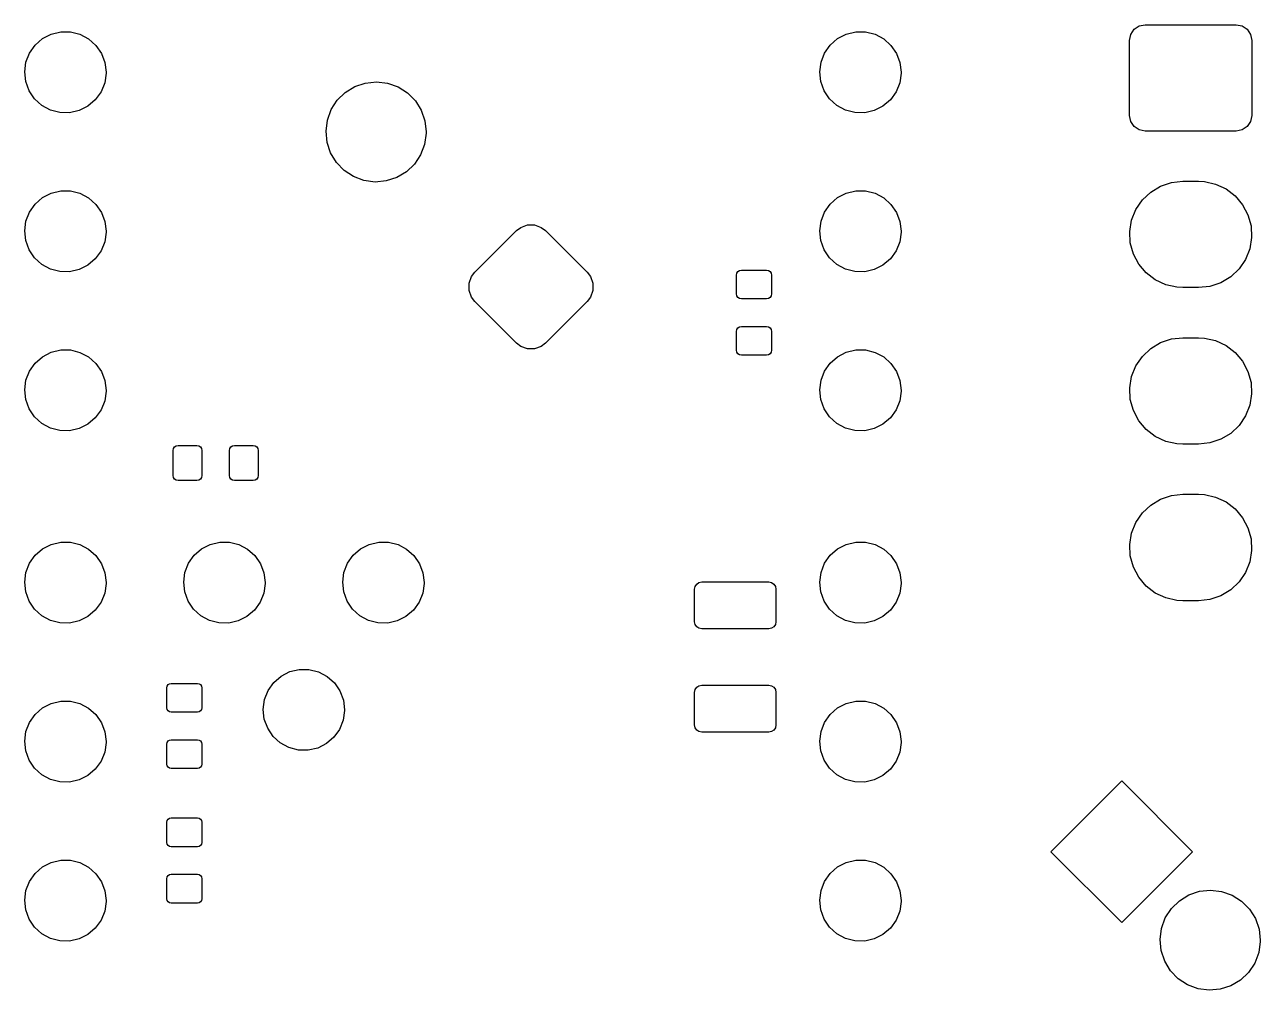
# Model space of a CAD drawing. Extents: x 100.2 to 143.8, y -109.8 to -50.2.
# Drawn here: x 122.9 to 142.64, y -78.92 to -63.5 of the extents above; entities that cross this region are included whole.
import ezdxf

# ---------------------------------------------------------------- set-up
doc = ezdxf.new("R2010")
doc.units = 0
doc.layers.add('BLACK', color=7, linetype='CONTINUOUS')

msp = doc.modelspace()

# ---------------------------------------------------------------- linework, layer by layer
at = {"layer": 'BLACK', "linetype": 'CONTINUOUS'}
for p, q in [((140.623, -63.5732), (140.704, -63.519)), ((140.704, -63.519), (140.8, -63.5)), ((140.8, -63.5), (142.25, -63.5)), ((142.25, -63.5), (142.346, -63.519)), ((142.346, -63.519), (142.427, -63.5732)), ((123.067, -63.8251), (123.185, -63.7224)), ((123.185, -63.7224), (123.323, -63.6508)), ((123.323, -63.6508), (123.475, -63.6143)), ((123.475, -63.6143), (123.631, -63.6151)), ((123.631, -63.6151), (123.783, -63.6532)), ((123.783, -63.6532), (123.921, -63.7263)), ((123.921, -63.7263), (124.038, -63.8301)), ((135.767, -63.8251), (135.885, -63.7224)), ((135.885, -63.7224), (136.023, -63.6508)), ((136.023, -63.6508), (136.175, -63.6143)), ((136.175, -63.6143), (136.331, -63.6151)), ((136.331, -63.6151), (136.483, -63.6532)), ((136.483, -63.6532), (136.621, -63.7263)), ((136.621, -63.7263), (136.738, -63.8301)), ((140.55, -63.75), (140.569, -63.6543)), ((140.55, -64.95), (140.55, -63.75)), ((140.569, -63.6543), (140.623, -63.5732)), ((142.427, -63.5732), (142.481, -63.6543)), ((142.481, -63.6543), (142.5, -63.75)), ((142.5, -63.75), (142.5, -64.95)), ((122.977, -63.9528), (123.067, -63.8251)), ((124.038, -63.8301), (124.126, -63.9589)), ((135.677, -63.9528), (135.767, -63.8251)), ((136.738, -63.8301), (136.826, -63.9589)), ((122.9, -64.2532), (122.92, -64.0984)), ((122.92, -64.0984), (122.977, -63.9528)), ((124.126, -63.9589), (124.181, -64.105)), ((124.181, -64.105), (124.2, -64.26)), ((135.6, -64.2532), (135.62, -64.0984)), ((135.62, -64.0984), (135.677, -63.9528)), ((136.826, -63.9589), (136.881, -64.105)), ((136.881, -64.105), (136.9, -64.26)), ((122.917, -64.4084), (122.9, -64.2532)), ((124.2, -64.2736), (124.178, -64.4282)), ((124.2, -64.26), (124.2, -64.2736)), ((135.617, -64.4084), (135.6, -64.2532)), ((136.9, -64.2736), (136.878, -64.4282)), ((136.9, -64.26), (136.9, -64.2736)), ((122.971, -64.5551), (122.917, -64.4084)), ((124.178, -64.4282), (124.12, -64.5731)), ((128.02, -64.5822), (128.172, -64.4887)), ((128.172, -64.4887), (128.341, -64.4312)), ((128.341, -64.4312), (128.518, -64.4126)), ((128.518, -64.4126), (128.695, -64.4337)), ((128.695, -64.4337), (128.863, -64.4935)), ((128.863, -64.4935), (129.014, -64.5891)), ((135.671, -64.5551), (135.617, -64.4084)), ((136.878, -64.4282), (136.82, -64.5731)), ((123.058, -64.6847), (122.971, -64.5551)), ((123.173, -64.7898), (123.058, -64.6847)), ((124.028, -64.7), (123.91, -64.8014)), ((124.12, -64.5731), (124.028, -64.7)), ((127.796, -64.8569), (127.893, -64.7069)), ((127.893, -64.7069), (128.02, -64.5822)), ((129.014, -64.5891), (129.14, -64.7156)), ((129.14, -64.7156), (129.234, -64.8669)), ((135.758, -64.6847), (135.671, -64.5551)), ((135.873, -64.7898), (135.758, -64.6847)), ((136.728, -64.7), (136.61, -64.8014)), ((136.82, -64.5731), (136.728, -64.7)), ((123.311, -64.8644), (123.173, -64.7898)), ((123.462, -64.904), (123.311, -64.8644)), ((123.618, -64.9064), (123.462, -64.904)), ((123.77, -64.8716), (123.618, -64.9064)), ((123.91, -64.8014), (123.77, -64.8716)), ((127.735, -65.0244), (127.796, -64.8569)), ((129.234, -64.8669), (129.293, -65.0353)), ((136.011, -64.8644), (135.873, -64.7898)), ((136.162, -64.904), (136.011, -64.8644)), ((136.318, -64.9064), (136.162, -64.904)), ((136.47, -64.8716), (136.318, -64.9064)), ((136.61, -64.8014), (136.47, -64.8716)), ((127.713, -65.2014), (127.735, -65.0244)), ((129.293, -65.0353), (129.313, -65.2126)), ((140.569, -65.0457), (140.55, -64.95)), ((140.623, -65.1268), (140.569, -65.0457)), ((140.704, -65.181), (140.623, -65.1268)), ((142.427, -65.1268), (142.346, -65.181)), ((142.481, -65.0457), (142.427, -65.1268)), ((142.5, -64.95), (142.481, -65.0457)), ((127.73, -65.3789), (127.713, -65.2014)), ((129.312, -65.2349), (129.287, -65.4115)), ((129.313, -65.2126), (129.312, -65.2349)), ((140.8, -65.2), (140.704, -65.181)), ((142.25, -65.2), (140.8, -65.2)), ((142.346, -65.181), (142.25, -65.2)), ((127.786, -65.5481), (127.73, -65.3789)), ((129.287, -65.4115), (129.224, -65.5782)), ((127.879, -65.7007), (127.786, -65.5481)), ((128.003, -65.829), (127.879, -65.7007)), ((129.224, -65.5782), (129.125, -65.7268)), ((128.152, -65.9266), (128.003, -65.829)), ((128.996, -65.8498), (128.843, -65.9411)), ((129.125, -65.7268), (128.996, -65.8498)), ((128.319, -65.9888), (128.152, -65.9266)), ((128.496, -66.0124), (128.319, -65.9888)), ((128.673, -65.9962), (128.496, -66.0124)), ((128.843, -65.9411), (128.673, -65.9962)), ((140.886, -66.173), (141.043, -66.0784)), ((141.043, -66.0784), (141.217, -66.0198)), ((141.217, -66.0198), (141.4, -66)), ((141.4, -66), (141.65, -66)), ((141.65, -66), (141.745, -66.0053)), ((141.745, -66.0053), (141.924, -66.0453)), ((141.924, -66.0453), (142.09, -66.1229)), ((123.067, -66.3651), (123.185, -66.2624)), ((123.185, -66.2624), (123.323, -66.1908)), ((123.323, -66.1908), (123.475, -66.1543)), ((123.475, -66.1543), (123.631, -66.1551)), ((123.631, -66.1551), (123.783, -66.1932)), ((123.783, -66.1932), (123.921, -66.2663)), ((123.921, -66.2663), (124.038, -66.3701)), ((135.767, -66.3651), (135.885, -66.2624)), ((135.885, -66.2624), (136.023, -66.1908)), ((136.023, -66.1908), (136.175, -66.1543)), ((136.175, -66.1543), (136.331, -66.1551)), ((136.331, -66.1551), (136.483, -66.1932)), ((136.483, -66.1932), (136.621, -66.2663)), ((136.621, -66.2663), (136.738, -66.3701)), ((140.649, -66.4509), (140.753, -66.2991)), ((140.753, -66.2991), (140.886, -66.173)), ((142.09, -66.1229), (142.236, -66.2345)), ((142.236, -66.2345), (142.355, -66.3747)), ((122.92, -66.6384), (122.977, -66.4928)), ((122.977, -66.4928), (123.067, -66.3651)), ((124.038, -66.3701), (124.126, -66.4989)), ((124.126, -66.4989), (124.181, -66.645)), ((135.62, -66.6384), (135.677, -66.4928)), ((135.677, -66.4928), (135.767, -66.3651)), ((136.738, -66.3701), (136.826, -66.4989)), ((136.826, -66.4989), (136.881, -66.645)), ((140.581, -66.6214), (140.649, -66.4509)), ((142.355, -66.3747), (142.44, -66.5371)), ((122.9, -66.7932), (122.92, -66.6384)), ((124.181, -66.645), (124.2, -66.8)), ((130.823, -66.7367), (130.93, -66.6976)), ((130.93, -66.6976), (131.045, -66.6976)), ((131.045, -66.6976), (131.152, -66.7367)), ((135.6, -66.7932), (135.62, -66.6384)), ((136.881, -66.645), (136.9, -66.8)), ((140.551, -66.8026), (140.581, -66.6214)), ((142.44, -66.5371), (142.489, -66.7141)), ((122.917, -66.9484), (122.9, -66.7932)), ((124.2, -66.8136), (124.178, -66.9682)), ((124.2, -66.8), (124.2, -66.8136)), ((130.089, -67.4544), (130.754, -66.7891)), ((130.754, -66.7891), (130.823, -66.7367)), ((131.152, -66.7367), (131.22, -66.7891)), ((131.22, -66.7891), (131.886, -67.4544)), ((135.617, -66.9484), (135.6, -66.7932)), ((136.9, -66.8136), (136.878, -66.9682)), ((136.9, -66.8), (136.9, -66.8136)), ((140.561, -66.9859), (140.551, -66.8026)), ((142.499, -66.8974), (142.469, -67.0786)), ((142.489, -66.7141), (142.499, -66.8974)), ((122.971, -67.0951), (122.917, -66.9484)), ((123.058, -67.2247), (122.971, -67.0951)), ((124.178, -66.9682), (124.12, -67.1131)), ((135.671, -67.0951), (135.617, -66.9484)), ((135.758, -67.2247), (135.671, -67.0951)), ((136.878, -66.9682), (136.82, -67.1131)), ((140.61, -67.1629), (140.561, -66.9859)), ((142.469, -67.0786), (142.401, -67.2491)), ((123.173, -67.3298), (123.058, -67.2247)), ((124.028, -67.24), (123.91, -67.3414)), ((124.12, -67.1131), (124.028, -67.24)), ((135.873, -67.3298), (135.758, -67.2247)), ((136.728, -67.24), (136.61, -67.3414)), ((136.82, -67.1131), (136.728, -67.24)), ((140.695, -67.3253), (140.61, -67.1629)), ((142.401, -67.2491), (142.297, -67.4009)), ((123.311, -67.4044), (123.173, -67.3298)), ((123.462, -67.444), (123.311, -67.4044)), ((123.618, -67.4464), (123.462, -67.444)), ((123.77, -67.4116), (123.618, -67.4464)), ((123.91, -67.3414), (123.77, -67.4116)), ((130.037, -67.5226), (130.089, -67.4544)), ((131.886, -67.4544), (131.938, -67.5226)), ((134.27, -67.5), (134.276, -67.4694)), ((134.27, -67.8), (134.27, -67.5)), ((134.276, -67.4694), (134.293, -67.4434)), ((134.293, -67.4434), (134.319, -67.4261)), ((134.319, -67.4261), (134.35, -67.42)), ((134.35, -67.42), (134.75, -67.42)), ((134.75, -67.42), (134.781, -67.4261)), ((134.781, -67.4261), (134.807, -67.4434)), ((134.807, -67.4434), (134.824, -67.4694)), ((134.824, -67.4694), (134.83, -67.5)), ((134.83, -67.5), (134.83, -67.8)), ((136.011, -67.4044), (135.873, -67.3298)), ((136.162, -67.444), (136.011, -67.4044)), ((136.318, -67.4464), (136.162, -67.444)), ((136.47, -67.4116), (136.318, -67.4464)), ((136.61, -67.3414), (136.47, -67.4116)), ((140.814, -67.4655), (140.695, -67.3253)), ((140.96, -67.5771), (140.814, -67.4655)), ((142.297, -67.4009), (142.164, -67.5271)), ((129.998, -67.6302), (130.037, -67.5226)), ((129.998, -67.7447), (129.998, -67.6302)), ((131.938, -67.5226), (131.977, -67.6302)), ((131.977, -67.6302), (131.977, -67.7447)), ((141.126, -67.6547), (140.96, -67.5771)), ((141.305, -67.6947), (141.126, -67.6547)), ((141.4, -67.7), (141.305, -67.6947)), ((141.833, -67.6802), (141.65, -67.7)), ((142.007, -67.6216), (141.833, -67.6802)), ((142.164, -67.5271), (142.007, -67.6216)), ((130.037, -67.8522), (129.998, -67.7447)), ((130.089, -67.9205), (130.037, -67.8522)), ((131.938, -67.8522), (131.886, -67.9205)), ((131.977, -67.7447), (131.938, -67.8522)), ((134.276, -67.8306), (134.27, -67.8)), ((134.293, -67.8566), (134.276, -67.8306)), ((134.319, -67.8739), (134.293, -67.8566)), ((134.35, -67.88), (134.319, -67.8739)), ((134.75, -67.88), (134.35, -67.88)), ((134.781, -67.8739), (134.75, -67.88)), ((134.807, -67.8566), (134.781, -67.8739)), ((134.824, -67.8306), (134.807, -67.8566)), ((134.83, -67.8), (134.824, -67.8306)), ((141.65, -67.7), (141.4, -67.7)), ((130.754, -68.5857), (130.089, -67.9205)), ((131.886, -67.9205), (131.22, -68.5857)), ((134.27, -68.4), (134.276, -68.3694)), ((134.27, -68.7), (134.27, -68.4)), ((134.276, -68.3694), (134.293, -68.3434)), ((134.293, -68.3434), (134.319, -68.3261)), ((134.319, -68.3261), (134.35, -68.32)), ((134.35, -68.32), (134.75, -68.32)), ((134.75, -68.32), (134.781, -68.3261)), ((134.781, -68.3261), (134.807, -68.3434)), ((134.807, -68.3434), (134.824, -68.3694)), ((134.824, -68.3694), (134.83, -68.4)), ((134.83, -68.4), (134.83, -68.7)), ((130.823, -68.6381), (130.754, -68.5857)), ((130.93, -68.6773), (130.823, -68.6381)), ((131.045, -68.6773), (130.93, -68.6773)), ((131.152, -68.6381), (131.045, -68.6773)), ((131.22, -68.5857), (131.152, -68.6381)), ((140.753, -68.7991), (140.886, -68.673)), ((140.886, -68.673), (141.043, -68.5784)), ((141.043, -68.5784), (141.217, -68.5198)), ((141.217, -68.5198), (141.4, -68.5)), ((141.4, -68.5), (141.65, -68.5)), ((141.65, -68.5), (141.745, -68.5053)), ((141.745, -68.5053), (141.924, -68.5453)), ((141.924, -68.5453), (142.09, -68.6229)), ((142.09, -68.6229), (142.236, -68.7345)), ((123.067, -68.9051), (123.185, -68.8024)), ((123.185, -68.8024), (123.323, -68.7308)), ((123.323, -68.7308), (123.475, -68.6943)), ((123.475, -68.6943), (123.631, -68.6951)), ((123.631, -68.6951), (123.783, -68.7332)), ((123.783, -68.7332), (123.921, -68.8063)), ((123.921, -68.8063), (124.038, -68.9101)), ((134.276, -68.7306), (134.27, -68.7)), ((134.293, -68.7566), (134.276, -68.7306)), ((134.319, -68.7739), (134.293, -68.7566)), ((134.35, -68.78), (134.319, -68.7739)), ((134.75, -68.78), (134.35, -68.78)), ((134.781, -68.7739), (134.75, -68.78)), ((134.807, -68.7566), (134.781, -68.7739)), ((134.824, -68.7306), (134.807, -68.7566)), ((134.83, -68.7), (134.824, -68.7306)), ((135.767, -68.9051), (135.885, -68.8024)), ((135.885, -68.8024), (136.023, -68.7308)), ((136.023, -68.7308), (136.175, -68.6943)), ((136.175, -68.6943), (136.331, -68.6951)), ((136.331, -68.6951), (136.483, -68.7332)), ((136.483, -68.7332), (136.621, -68.8063)), ((136.621, -68.8063), (136.738, -68.9101)), ((140.649, -68.9509), (140.753, -68.7991)), ((142.236, -68.7345), (142.355, -68.8747)), ((142.355, -68.8747), (142.44, -69.0371)), ((122.92, -69.1784), (122.977, -69.0328)), ((122.977, -69.0328), (123.067, -68.9051)), ((124.038, -68.9101), (124.126, -69.0389)), ((124.126, -69.0389), (124.181, -69.185)), ((135.62, -69.1784), (135.677, -69.0328)), ((135.677, -69.0328), (135.767, -68.9051)), ((136.738, -68.9101), (136.826, -69.0389)), ((136.826, -69.0389), (136.881, -69.185)), ((140.581, -69.1214), (140.649, -68.9509)), ((142.44, -69.0371), (142.489, -69.2141)), ((122.9, -69.3332), (122.92, -69.1784)), ((124.181, -69.185), (124.2, -69.34)), ((135.6, -69.3332), (135.62, -69.1784)), ((136.881, -69.185), (136.9, -69.34)), ((140.551, -69.3026), (140.581, -69.1214)), ((142.489, -69.2141), (142.499, -69.3974)), ((122.917, -69.4884), (122.9, -69.3332)), ((124.2, -69.3536), (124.178, -69.5082)), ((124.2, -69.34), (124.2, -69.3536)), ((135.617, -69.4884), (135.6, -69.3332)), ((136.9, -69.3536), (136.878, -69.5082)), ((136.9, -69.34), (136.9, -69.3536)), ((140.561, -69.4859), (140.551, -69.3026)), ((142.499, -69.3974), (142.469, -69.5786)), ((122.971, -69.6351), (122.917, -69.4884)), ((123.058, -69.7647), (122.971, -69.6351)), ((124.12, -69.6531), (124.028, -69.78)), ((124.178, -69.5082), (124.12, -69.6531)), ((135.671, -69.6351), (135.617, -69.4884)), ((135.758, -69.7647), (135.671, -69.6351)), ((136.82, -69.6531), (136.728, -69.78)), ((136.878, -69.5082), (136.82, -69.6531)), ((140.61, -69.6629), (140.561, -69.4859)), ((140.695, -69.8253), (140.61, -69.6629)), ((142.469, -69.5786), (142.401, -69.7491)), ((123.173, -69.8698), (123.058, -69.7647)), ((124.028, -69.78), (123.91, -69.8814)), ((135.873, -69.8698), (135.758, -69.7647)), ((136.728, -69.78), (136.61, -69.8814)), ((140.814, -69.9655), (140.695, -69.8253)), ((142.401, -69.7491), (142.297, -69.9009)), ((123.311, -69.9444), (123.173, -69.8698)), ((123.462, -69.984), (123.311, -69.9444)), ((123.618, -69.9864), (123.462, -69.984)), ((123.77, -69.9516), (123.618, -69.9864)), ((123.91, -69.8814), (123.77, -69.9516)), ((136.011, -69.9444), (135.873, -69.8698)), ((136.162, -69.984), (136.011, -69.9444)), ((136.318, -69.9864), (136.162, -69.984)), ((136.47, -69.9516), (136.318, -69.9864)), ((136.61, -69.8814), (136.47, -69.9516)), ((140.96, -70.0771), (140.814, -69.9655)), ((142.164, -70.0271), (142.007, -70.1216)), ((142.297, -69.9009), (142.164, -70.0271)), ((125.276, -70.2694), (125.293, -70.2434)), ((125.293, -70.2434), (125.319, -70.2261)), ((125.319, -70.2261), (125.35, -70.22)), ((125.35, -70.22), (125.65, -70.22)), ((125.65, -70.22), (125.681, -70.2261)), ((125.681, -70.2261), (125.707, -70.2434)), ((125.707, -70.2434), (125.724, -70.2694)), ((126.176, -70.2694), (126.193, -70.2434)), ((126.193, -70.2434), (126.219, -70.2261)), ((126.219, -70.2261), (126.25, -70.22)), ((126.25, -70.22), (126.55, -70.22)), ((126.55, -70.22), (126.581, -70.2261)), ((126.581, -70.2261), (126.607, -70.2434)), ((126.607, -70.2434), (126.624, -70.2694)), ((141.126, -70.1547), (140.96, -70.0771)), ((141.305, -70.1947), (141.126, -70.1547)), ((141.4, -70.2), (141.305, -70.1947)), ((141.65, -70.2), (141.4, -70.2)), ((141.833, -70.1802), (141.65, -70.2)), ((142.007, -70.1216), (141.833, -70.1802)), ((125.27, -70.3), (125.276, -70.2694)), ((125.27, -70.7), (125.27, -70.3)), ((125.724, -70.2694), (125.73, -70.3)), ((125.73, -70.3), (125.73, -70.7)), ((126.17, -70.3), (126.176, -70.2694)), ((126.17, -70.7), (126.17, -70.3)), ((126.624, -70.2694), (126.63, -70.3)), ((126.63, -70.3), (126.63, -70.7)), ((125.276, -70.7306), (125.27, -70.7)), ((125.293, -70.7566), (125.276, -70.7306)), ((125.319, -70.7739), (125.293, -70.7566)), ((125.35, -70.78), (125.319, -70.7739)), ((125.65, -70.78), (125.35, -70.78)), ((125.681, -70.7739), (125.65, -70.78)), ((125.707, -70.7566), (125.681, -70.7739)), ((125.724, -70.7306), (125.707, -70.7566)), ((125.73, -70.7), (125.724, -70.7306)), ((126.176, -70.7306), (126.17, -70.7)), ((126.193, -70.7566), (126.176, -70.7306)), ((126.219, -70.7739), (126.193, -70.7566)), ((126.25, -70.78), (126.219, -70.7739)), ((126.55, -70.78), (126.25, -70.78)), ((126.581, -70.7739), (126.55, -70.78)), ((126.607, -70.7566), (126.581, -70.7739)), ((126.624, -70.7306), (126.607, -70.7566)), ((126.63, -70.7), (126.624, -70.7306)), ((141.043, -71.0784), (141.217, -71.0198)), ((141.217, -71.0198), (141.4, -71)), ((141.4, -71), (141.65, -71)), ((141.65, -71), (141.745, -71.0053)), ((141.745, -71.0053), (141.924, -71.0453)), ((141.924, -71.0453), (142.09, -71.1229)), ((140.753, -71.2991), (140.886, -71.173)), ((140.886, -71.173), (141.043, -71.0784)), ((142.09, -71.1229), (142.236, -71.2345)), ((142.236, -71.2345), (142.355, -71.3747)), ((140.649, -71.4509), (140.753, -71.2991)), ((142.355, -71.3747), (142.44, -71.5371)), ((140.551, -71.8026), (140.581, -71.6214)), ((140.581, -71.6214), (140.649, -71.4509)), ((142.44, -71.5371), (142.489, -71.7141)), ((123.185, -71.8724), (123.323, -71.8008)), ((123.323, -71.8008), (123.475, -71.7643)), ((123.475, -71.7643), (123.631, -71.7651)), ((123.631, -71.7651), (123.783, -71.8032)), ((123.783, -71.8032), (123.921, -71.8763)), ((125.725, -71.8724), (125.863, -71.8008)), ((125.863, -71.8008), (126.015, -71.7643)), ((126.015, -71.7643), (126.171, -71.7651)), ((126.171, -71.7651), (126.323, -71.8032)), ((126.323, -71.8032), (126.461, -71.8763)), ((128.265, -71.8724), (128.403, -71.8008)), ((128.403, -71.8008), (128.555, -71.7643)), ((128.555, -71.7643), (128.711, -71.7651)), ((128.711, -71.7651), (128.863, -71.8032)), ((128.863, -71.8032), (129.001, -71.8763)), ((135.885, -71.8724), (136.023, -71.8008)), ((136.023, -71.8008), (136.175, -71.7643)), ((136.175, -71.7643), (136.331, -71.7651)), ((136.331, -71.7651), (136.483, -71.8032)), ((136.483, -71.8032), (136.621, -71.8763)), ((140.561, -71.9859), (140.551, -71.8026)), ((142.489, -71.7141), (142.499, -71.8974)), ((122.977, -72.1028), (123.067, -71.9751)), ((123.067, -71.9751), (123.185, -71.8724)), ((123.921, -71.8763), (124.038, -71.9801)), ((124.038, -71.9801), (124.126, -72.1089)), ((125.517, -72.1028), (125.607, -71.9751)), ((125.607, -71.9751), (125.725, -71.8724)), ((126.461, -71.8763), (126.578, -71.9801)), ((126.578, -71.9801), (126.666, -72.1089)), ((128.057, -72.1028), (128.147, -71.9751)), ((128.147, -71.9751), (128.265, -71.8724)), ((129.001, -71.8763), (129.118, -71.9801)), ((129.118, -71.9801), (129.206, -72.1089)), ((135.677, -72.1028), (135.767, -71.9751)), ((135.767, -71.9751), (135.885, -71.8724)), ((136.621, -71.8763), (136.738, -71.9801)), ((136.738, -71.9801), (136.826, -72.1089)), ((140.61, -72.1629), (140.561, -71.9859)), ((142.499, -71.8974), (142.469, -72.0786)), ((122.92, -72.2484), (122.977, -72.1028)), ((124.126, -72.1089), (124.181, -72.255)), ((125.46, -72.2484), (125.517, -72.1028)), ((126.666, -72.1089), (126.721, -72.255)), ((128, -72.2484), (128.057, -72.1028)), ((129.206, -72.1089), (129.261, -72.255)), ((135.62, -72.2484), (135.677, -72.1028)), ((136.826, -72.1089), (136.881, -72.255)), ((140.695, -72.3253), (140.61, -72.1629)), ((142.469, -72.0786), (142.401, -72.2491)), ((122.9, -72.4032), (122.92, -72.2484)), ((122.917, -72.5584), (122.9, -72.4032)), ((124.2, -72.4236), (124.178, -72.5782)), ((124.181, -72.255), (124.2, -72.41)), ((124.2, -72.41), (124.2, -72.4236)), ((125.44, -72.4032), (125.46, -72.2484)), ((125.457, -72.5584), (125.44, -72.4032)), ((126.74, -72.4236), (126.718, -72.5782)), ((126.721, -72.255), (126.74, -72.41)), ((126.74, -72.41), (126.74, -72.4236)), ((127.98, -72.4032), (128, -72.2484)), ((127.997, -72.5584), (127.98, -72.4032)), ((129.28, -72.4236), (129.258, -72.5782)), ((129.261, -72.255), (129.28, -72.41)), ((129.28, -72.41), (129.28, -72.4236)), ((133.609, -72.471), (133.634, -72.4337)), ((133.634, -72.4337), (133.671, -72.4088)), ((133.671, -72.4088), (133.715, -72.4)), ((133.715, -72.4), (134.785, -72.4)), ((134.785, -72.4), (134.829, -72.4088)), ((134.829, -72.4088), (134.866, -72.4337)), ((134.866, -72.4337), (134.891, -72.471)), ((135.6, -72.4032), (135.62, -72.2484)), ((135.617, -72.5584), (135.6, -72.4032)), ((136.9, -72.4236), (136.878, -72.5782)), ((136.881, -72.255), (136.9, -72.41)), ((136.9, -72.41), (136.9, -72.4236)), ((140.814, -72.4655), (140.695, -72.3253)), ((142.297, -72.4009), (142.164, -72.5271)), ((142.401, -72.2491), (142.297, -72.4009)), ((122.971, -72.7051), (122.917, -72.5584)), ((124.178, -72.5782), (124.12, -72.7231)), ((125.511, -72.7051), (125.457, -72.5584)), ((126.718, -72.5782), (126.66, -72.7231)), ((128.051, -72.7051), (127.997, -72.5584)), ((129.258, -72.5782), (129.2, -72.7231)), ((133.6, -72.515), (133.609, -72.471)), ((133.6, -73.035), (133.6, -72.515)), ((134.891, -72.471), (134.9, -72.515)), ((134.9, -72.515), (134.9, -73.035)), ((135.671, -72.7051), (135.617, -72.5584)), ((136.878, -72.5782), (136.82, -72.7231)), ((140.96, -72.5771), (140.814, -72.4655)), ((141.126, -72.6547), (140.96, -72.5771)), ((142.007, -72.6216), (141.833, -72.6802)), ((142.164, -72.5271), (142.007, -72.6216)), ((123.058, -72.8347), (122.971, -72.7051)), ((124.12, -72.7231), (124.028, -72.85)), ((125.598, -72.8347), (125.511, -72.7051)), ((126.66, -72.7231), (126.568, -72.85)), ((128.138, -72.8347), (128.051, -72.7051)), ((129.2, -72.7231), (129.108, -72.85)), ((135.758, -72.8347), (135.671, -72.7051)), ((136.82, -72.7231), (136.728, -72.85)), ((141.305, -72.6947), (141.126, -72.6547)), ((141.4, -72.7), (141.305, -72.6947)), ((141.65, -72.7), (141.4, -72.7)), ((141.833, -72.6802), (141.65, -72.7)), ((123.173, -72.9398), (123.058, -72.8347)), ((123.311, -73.0144), (123.173, -72.9398)), ((123.462, -73.054), (123.311, -73.0144)), ((123.77, -73.0216), (123.618, -73.0564)), ((123.91, -72.9514), (123.77, -73.0216)), ((124.028, -72.85), (123.91, -72.9514)), ((125.713, -72.9398), (125.598, -72.8347)), ((125.851, -73.0144), (125.713, -72.9398)), ((126.002, -73.054), (125.851, -73.0144)), ((126.31, -73.0216), (126.158, -73.0564)), ((126.45, -72.9514), (126.31, -73.0216)), ((126.568, -72.85), (126.45, -72.9514)), ((128.253, -72.9398), (128.138, -72.8347)), ((128.391, -73.0144), (128.253, -72.9398)), ((128.542, -73.054), (128.391, -73.0144)), ((128.85, -73.0216), (128.698, -73.0564)), ((128.99, -72.9514), (128.85, -73.0216)), ((129.108, -72.85), (128.99, -72.9514)), ((135.873, -72.9398), (135.758, -72.8347)), ((136.011, -73.0144), (135.873, -72.9398)), ((136.162, -73.054), (136.011, -73.0144)), ((136.47, -73.0216), (136.318, -73.0564)), ((136.61, -72.9514), (136.47, -73.0216)), ((136.728, -72.85), (136.61, -72.9514)), ((123.618, -73.0564), (123.462, -73.054)), ((126.158, -73.0564), (126.002, -73.054)), ((128.698, -73.0564), (128.542, -73.054)), ((133.609, -73.079), (133.6, -73.035)), ((133.634, -73.1163), (133.609, -73.079)), ((133.671, -73.1412), (133.634, -73.1163)), ((133.715, -73.15), (133.671, -73.1412)), ((134.785, -73.15), (133.715, -73.15)), ((134.829, -73.1412), (134.785, -73.15)), ((134.866, -73.1163), (134.829, -73.1412)), ((134.891, -73.079), (134.866, -73.1163)), ((134.9, -73.035), (134.891, -73.079)), ((136.318, -73.0564), (136.162, -73.054)), ((127.133, -73.8328), (127.285, -73.7963)), ((127.285, -73.7963), (127.441, -73.7971)), ((127.441, -73.7971), (127.593, -73.8352)), ((126.787, -74.1348), (126.877, -74.0071)), ((126.877, -74.0071), (126.995, -73.9044)), ((126.995, -73.9044), (127.133, -73.8328)), ((127.593, -73.8352), (127.731, -73.9083)), ((127.731, -73.9083), (127.848, -74.0121)), ((127.848, -74.0121), (127.936, -74.1409)), ((125.17, -74.09), (125.175, -74.0632)), ((125.17, -74.41), (125.17, -74.09)), ((125.175, -74.0632), (125.191, -74.0405)), ((125.191, -74.0405), (125.213, -74.0253)), ((125.213, -74.0253), (125.24, -74.02)), ((125.24, -74.02), (125.66, -74.02)), ((125.66, -74.02), (125.687, -74.0253)), ((125.687, -74.0253), (125.709, -74.0405)), ((125.709, -74.0405), (125.725, -74.0632)), ((125.725, -74.0632), (125.73, -74.09)), ((125.73, -74.09), (125.73, -74.41)), ((126.73, -74.2804), (126.787, -74.1348)), ((127.936, -74.1409), (127.991, -74.287)), ((133.6, -74.165), (133.609, -74.121)), ((133.6, -74.685), (133.6, -74.165)), ((133.609, -74.121), (133.634, -74.0837)), ((133.634, -74.0837), (133.671, -74.0588)), ((133.671, -74.0588), (133.715, -74.05)), ((133.715, -74.05), (134.785, -74.05)), ((134.785, -74.05), (134.829, -74.0588)), ((134.829, -74.0588), (134.866, -74.0837)), ((134.866, -74.0837), (134.891, -74.121)), ((134.891, -74.121), (134.9, -74.165)), ((134.9, -74.165), (134.9, -74.685)), ((123.185, -74.4124), (123.323, -74.3408)), ((123.323, -74.3408), (123.475, -74.3043)), ((123.475, -74.3043), (123.631, -74.3051)), ((123.631, -74.3051), (123.783, -74.3432)), ((123.783, -74.3432), (123.921, -74.4163)), ((126.71, -74.4352), (126.73, -74.2804)), ((127.991, -74.287), (128.01, -74.442)), ((135.885, -74.4124), (136.023, -74.3408)), ((136.023, -74.3408), (136.175, -74.3043)), ((136.175, -74.3043), (136.331, -74.3051)), ((136.331, -74.3051), (136.483, -74.3432)), ((136.483, -74.3432), (136.621, -74.4163)), ((122.977, -74.6428), (123.067, -74.5151)), ((123.067, -74.5151), (123.185, -74.4124)), ((123.921, -74.4163), (124.038, -74.5201)), ((124.038, -74.5201), (124.126, -74.6489)), ((125.175, -74.4368), (125.17, -74.41)), ((125.191, -74.4595), (125.175, -74.4368)), ((125.213, -74.4747), (125.191, -74.4595)), ((125.24, -74.48), (125.213, -74.4747)), ((125.66, -74.48), (125.24, -74.48)), ((125.687, -74.4747), (125.66, -74.48)), ((125.709, -74.4595), (125.687, -74.4747)), ((125.725, -74.4368), (125.709, -74.4595)), ((125.73, -74.41), (125.725, -74.4368)), ((126.727, -74.5904), (126.71, -74.4352)), ((126.781, -74.7371), (126.727, -74.5904)), ((128.01, -74.4556), (127.988, -74.6102)), ((128.01, -74.442), (128.01, -74.4556)), ((135.677, -74.6428), (135.767, -74.5151)), ((135.767, -74.5151), (135.885, -74.4124)), ((136.621, -74.4163), (136.738, -74.5201)), ((136.738, -74.5201), (136.826, -74.6489)), ((122.9, -74.9432), (122.92, -74.7884)), ((122.92, -74.7884), (122.977, -74.6428)), ((124.126, -74.6489), (124.181, -74.795)), ((124.181, -74.795), (124.2, -74.95)), ((126.868, -74.8667), (126.781, -74.7371)), ((127.93, -74.7551), (127.838, -74.882)), ((127.988, -74.6102), (127.93, -74.7551)), ((133.609, -74.729), (133.6, -74.685)), ((133.634, -74.7663), (133.609, -74.729)), ((133.671, -74.7912), (133.634, -74.7663)), ((133.715, -74.8), (133.671, -74.7912)), ((134.785, -74.8), (133.715, -74.8)), ((134.829, -74.7912), (134.785, -74.8)), ((134.866, -74.7663), (134.829, -74.7912)), ((134.891, -74.729), (134.866, -74.7663)), ((134.9, -74.685), (134.891, -74.729)), ((135.6, -74.9432), (135.62, -74.7884)), ((135.62, -74.7884), (135.677, -74.6428)), ((136.826, -74.6489), (136.881, -74.795)), ((136.881, -74.795), (136.9, -74.95)), ((122.917, -75.0984), (122.9, -74.9432)), ((124.2, -74.9636), (124.178, -75.1182)), ((124.2, -74.95), (124.2, -74.9636)), ((125.17, -74.99), (125.175, -74.9632)), ((125.17, -75.31), (125.17, -74.99)), ((125.175, -74.9632), (125.191, -74.9405)), ((125.191, -74.9405), (125.213, -74.9253)), ((125.213, -74.9253), (125.24, -74.92)), ((125.24, -74.92), (125.66, -74.92)), ((125.66, -74.92), (125.687, -74.9253)), ((125.687, -74.9253), (125.709, -74.9405)), ((125.709, -74.9405), (125.725, -74.9632)), ((125.725, -74.9632), (125.73, -74.99)), ((125.73, -74.99), (125.73, -75.31)), ((126.983, -74.9718), (126.868, -74.8667)), ((127.121, -75.0464), (126.983, -74.9718)), ((127.72, -74.9834), (127.58, -75.0536)), ((127.838, -74.882), (127.72, -74.9834)), ((135.617, -75.0984), (135.6, -74.9432)), ((136.9, -74.9636), (136.878, -75.1182)), ((136.9, -74.95), (136.9, -74.9636)), ((122.971, -75.2451), (122.917, -75.0984)), ((124.178, -75.1182), (124.12, -75.2631)), ((127.272, -75.086), (127.121, -75.0464)), ((127.428, -75.0884), (127.272, -75.086)), ((127.58, -75.0536), (127.428, -75.0884)), ((135.671, -75.2451), (135.617, -75.0984)), ((136.878, -75.1182), (136.82, -75.2631)), ((123.058, -75.3747), (122.971, -75.2451)), ((123.173, -75.4798), (123.058, -75.3747)), ((124.028, -75.39), (123.91, -75.4914)), ((124.12, -75.2631), (124.028, -75.39)), ((125.175, -75.3368), (125.17, -75.31)), ((125.191, -75.3595), (125.175, -75.3368)), ((125.213, -75.3747), (125.191, -75.3595)), ((125.24, -75.38), (125.213, -75.3747)), ((125.66, -75.38), (125.24, -75.38)), ((125.687, -75.3747), (125.66, -75.38)), ((125.709, -75.3595), (125.687, -75.3747)), ((125.725, -75.3368), (125.709, -75.3595)), ((125.73, -75.31), (125.725, -75.3368)), ((135.758, -75.3747), (135.671, -75.2451)), ((135.873, -75.4798), (135.758, -75.3747)), ((136.728, -75.39), (136.61, -75.4914)), ((136.82, -75.2631), (136.728, -75.39)), ((123.311, -75.5544), (123.173, -75.4798)), ((123.462, -75.594), (123.311, -75.5544)), ((123.77, -75.5616), (123.618, -75.5964)), ((123.91, -75.4914), (123.77, -75.5616)), ((136.011, -75.5544), (135.873, -75.4798)), ((136.162, -75.594), (136.011, -75.5544)), ((136.47, -75.5616), (136.318, -75.5964)), ((136.61, -75.4914), (136.47, -75.5616)), ((139.291, -76.7086), (140.423, -75.5773)), ((140.423, -75.5773), (141.554, -76.7086)), ((123.618, -75.5964), (123.462, -75.594)), ((136.318, -75.5964), (136.162, -75.594)), ((125.191, -76.1905), (125.213, -76.1753)), ((125.213, -76.1753), (125.24, -76.17)), ((125.24, -76.17), (125.66, -76.17)), ((125.66, -76.17), (125.687, -76.1753)), ((125.687, -76.1753), (125.709, -76.1905)), ((125.17, -76.24), (125.175, -76.2132)), ((125.17, -76.56), (125.17, -76.24)), ((125.175, -76.2132), (125.191, -76.1905)), ((125.709, -76.1905), (125.725, -76.2132)), ((125.725, -76.2132), (125.73, -76.24)), ((125.73, -76.24), (125.73, -76.56)), ((125.175, -76.5868), (125.17, -76.56)), ((125.73, -76.56), (125.725, -76.5868)), ((125.191, -76.6095), (125.175, -76.5868)), ((125.213, -76.6247), (125.191, -76.6095)), ((125.24, -76.63), (125.213, -76.6247)), ((125.66, -76.63), (125.24, -76.63)), ((125.687, -76.6247), (125.66, -76.63)), ((125.709, -76.6095), (125.687, -76.6247)), ((125.725, -76.5868), (125.709, -76.6095)), ((140.423, -77.84), (139.291, -76.7086)), ((141.554, -76.7086), (140.423, -77.84)), ((123.067, -77.0551), (123.185, -76.9524)), ((123.185, -76.9524), (123.323, -76.8808)), ((123.323, -76.8808), (123.475, -76.8443)), ((123.475, -76.8443), (123.631, -76.8451)), ((123.631, -76.8451), (123.783, -76.8832)), ((123.783, -76.8832), (123.921, -76.9563)), ((123.921, -76.9563), (124.038, -77.0601)), ((135.767, -77.0551), (135.885, -76.9524)), ((135.885, -76.9524), (136.023, -76.8808)), ((136.023, -76.8808), (136.175, -76.8443)), ((136.175, -76.8443), (136.331, -76.8451)), ((136.331, -76.8451), (136.483, -76.8832)), ((136.483, -76.8832), (136.621, -76.9563)), ((136.621, -76.9563), (136.738, -77.0601)), ((122.977, -77.1828), (123.067, -77.0551)), ((124.038, -77.0601), (124.126, -77.1889)), ((125.17, -77.14), (125.175, -77.1132)), ((125.17, -77.46), (125.17, -77.14)), ((125.175, -77.1132), (125.191, -77.0905)), ((125.191, -77.0905), (125.213, -77.0753)), ((125.213, -77.0753), (125.24, -77.07)), ((125.24, -77.07), (125.66, -77.07)), ((125.66, -77.07), (125.687, -77.0753)), ((125.687, -77.0753), (125.709, -77.0905)), ((125.709, -77.0905), (125.725, -77.1132)), ((125.725, -77.1132), (125.73, -77.14)), ((125.73, -77.14), (125.73, -77.46)), ((135.677, -77.1828), (135.767, -77.0551)), ((136.738, -77.0601), (136.826, -77.1889)), ((122.9, -77.4832), (122.92, -77.3284)), ((122.92, -77.3284), (122.977, -77.1828)), ((124.126, -77.1889), (124.181, -77.335)), ((124.181, -77.335), (124.2, -77.49)), ((135.6, -77.4832), (135.62, -77.3284)), ((135.62, -77.3284), (135.677, -77.1828)), ((136.826, -77.1889), (136.881, -77.335)), ((136.881, -77.335), (136.9, -77.49)), ((141.496, -77.399), (141.665, -77.3415)), ((141.665, -77.3415), (141.842, -77.3229)), ((141.842, -77.3229), (142.02, -77.344)), ((142.02, -77.344), (142.188, -77.4038)), ((122.917, -77.6384), (122.9, -77.4832)), ((124.2, -77.5036), (124.178, -77.6582)), ((124.2, -77.49), (124.2, -77.5036)), ((125.175, -77.4868), (125.17, -77.46)), ((125.191, -77.5095), (125.175, -77.4868)), ((125.213, -77.5247), (125.191, -77.5095)), ((125.24, -77.53), (125.213, -77.5247)), ((125.66, -77.53), (125.24, -77.53)), ((125.687, -77.5247), (125.66, -77.53)), ((125.709, -77.5095), (125.687, -77.5247)), ((125.725, -77.4868), (125.709, -77.5095)), ((125.73, -77.46), (125.725, -77.4868)), ((135.617, -77.6384), (135.6, -77.4832)), ((136.9, -77.5036), (136.878, -77.6582)), ((136.9, -77.49), (136.9, -77.5036)), ((141.217, -77.6172), (141.344, -77.4924)), ((141.344, -77.4924), (141.496, -77.399)), ((142.188, -77.4038), (142.338, -77.4994)), ((142.338, -77.4994), (142.464, -77.6259)), ((122.971, -77.7851), (122.917, -77.6384)), ((124.178, -77.6582), (124.12, -77.8031)), ((135.671, -77.7851), (135.617, -77.6384)), ((136.878, -77.6582), (136.82, -77.8031)), ((141.12, -77.7671), (141.217, -77.6172)), ((142.464, -77.6259), (142.558, -77.7772)), ((123.058, -77.9147), (122.971, -77.7851)), ((123.173, -78.0198), (123.058, -77.9147)), ((124.028, -77.93), (123.91, -78.0314)), ((124.12, -77.8031), (124.028, -77.93)), ((135.758, -77.9147), (135.671, -77.7851)), ((135.873, -78.0198), (135.758, -77.9147)), ((136.728, -77.93), (136.61, -78.0314)), ((136.82, -77.8031), (136.728, -77.93)), ((141.037, -78.1117), (141.059, -77.9347)), ((141.059, -77.9347), (141.12, -77.7671)), ((142.558, -77.7772), (142.617, -77.9456)), ((142.617, -77.9456), (142.637, -78.1228)), ((123.311, -78.0944), (123.173, -78.0198)), ((123.462, -78.134), (123.311, -78.0944)), ((123.618, -78.1364), (123.462, -78.134)), ((123.77, -78.1016), (123.618, -78.1364)), ((123.91, -78.0314), (123.77, -78.1016)), ((136.011, -78.0944), (135.873, -78.0198)), ((136.162, -78.134), (136.011, -78.0944)), ((136.318, -78.1364), (136.162, -78.134)), ((136.47, -78.1016), (136.318, -78.1364)), ((136.61, -78.0314), (136.47, -78.1016)), ((141.054, -78.2892), (141.037, -78.1117)), ((142.637, -78.1452), (142.612, -78.3218)), ((142.637, -78.1228), (142.637, -78.1452)), ((141.111, -78.4584), (141.054, -78.2892)), ((142.612, -78.3218), (142.548, -78.4885)), ((141.203, -78.611), (141.111, -78.4584)), ((142.548, -78.4885), (142.45, -78.6371)), ((141.327, -78.7393), (141.203, -78.611)), ((141.476, -78.8369), (141.327, -78.7393)), ((142.45, -78.6371), (142.321, -78.7601)), ((141.643, -78.8991), (141.476, -78.8369)), ((141.82, -78.9227), (141.643, -78.8991)), ((141.998, -78.9065), (141.82, -78.9227)), ((142.167, -78.8514), (141.998, -78.9065)), ((142.321, -78.7601), (142.167, -78.8514))]:
    msp.add_line(p, q, dxfattribs=at)

doc.saveas('drawing.dxf')
